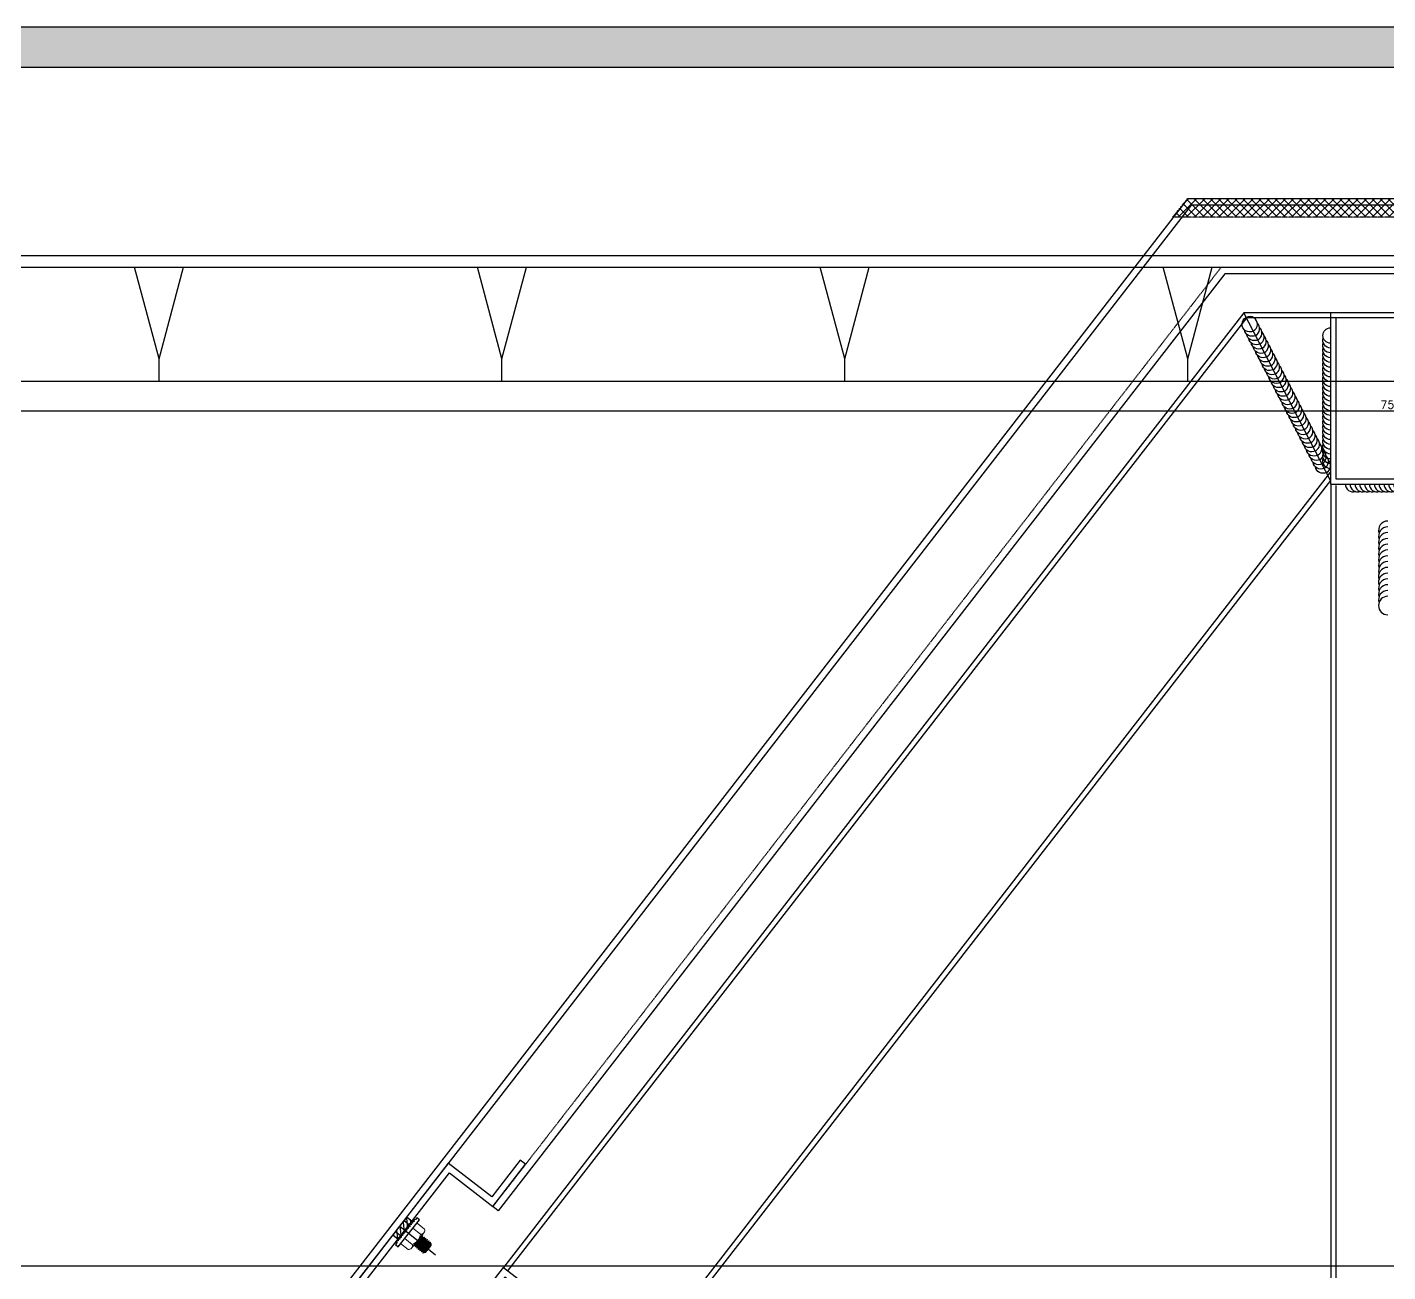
# Model space of a CAD drawing. Extents: x -3378 to 102197, y -3799 to 48702.
# Drawn here: x 88279 to 88874, y 24254 to 24798 of the extents above; entities that cross this region are included whole.
import ezdxf

# ---------------------------------------------------------------- set-up
doc = ezdxf.new("R2010")
doc.units = 0
doc.linetypes.add('CENTER', pattern=[2, 1.25, -0.25, 0.25, -0.25])
doc.linetypes.add('HIDDEN', pattern=[0.375, 0.25, -0.125])
for name, color, linetype in [('11', 11, 'Continuous'), ('24WELD', 55, 'Continuous'), ('3', 3, 'Continuous'), ('4', 4, 'Continuous'), ('6', 6, 'Continuous'), ('BCM-DIM', 54, 'Continuous'), ('BCM-EXT', 2, 'Continuous'), ('BCM-SIL', 8, 'Continuous'), ('GM_ANNO_DIMS', 4, 'Continuous'), ('GM_SECT_15', 15, 'Continuous'), ('GM_STEL_PRIM', 3, 'Continuous'), ('中心線 CENTER', 6, 'CENTER'), ('結構體 STRUCTURAL', 154, 'Continuous'), ('螺絲、螺栓', 4, 'Continuous'), ('視覺模型鋁擠型暫替', 4, 'Continuous'), ('金屬面材 METAL PANEL', 2, 'Continuous')]:
    doc.layers.add(name, color=color, linetype=linetype)
doc.layers.add('12', color=3, linetype='Continuous', lineweight=9)
doc.layers.add('不顯示', color=254, linetype='Continuous', plot=False)
doc.styles.add('DIM', font='simplex.shx', dxfattribs={"bigfont": 'chineset.shx'})

# ---------------------------------------------------------------- blocks, each defined once
blk = doc.blocks.new('室內地板')
at = {"layer": '結構體 STRUCTURAL'}
h = blk.add_hatch(dxfattribs=at)
h.set_pattern_fill('AR-HBONE', color=256, scale=0.1)
h.set_pattern_definition([(45, (-52753.211, -90985.298), (0, 14.3684098), [30.48, -10.16]), (135, (-52746.026, -90978.114), (1e-15, 14.3684098), [30.48, -10.16])])
h.paths.add_polyline_path([(0, 0), (0, -17.5), (11600, -17.5), (11600, 0)])
blk.add_lwpolyline([(0, 0), (0, -17.5), (11600, -17.5), (11600, 0)], close=True, dxfattribs=at)
blk = doc.blocks.new('*U753')
at = {"layer": 'GM_STEL_PRIM'}
for p, q in [((0, -15), (-10.72, 25)), ((0, -15), (10.72, 25)), ((0, -25), (0, -15))]:
    blk.add_line(p, q, dxfattribs=at)
blk = doc.blocks.new('*U754')
at = {"layer": 'GM_ANNO_DIMS', "color": 0, "linetype": 'ByBlock', "lineweight": -2}
for p in [(2250, 0), (2400, 0), (2550, 0), (2700, 0)]:
    blk.add_blockref('*U753', p, dxfattribs=at)
blk = doc.blocks.new('75x75x2.3t')
at = {"layer": 'GM_SECT_15'}
for points in [[(0, -75), (75, -75), (75, 0), (0, 0)], [(2.3, -72.7), (72.7, -72.7), (72.7, -2.3), (2.3, -2.3)]]:
    blk.add_lwpolyline(points, close=True, dxfattribs=at)
at = {"layer": '不顯示', "linetype": 'Continuous', "insert": (21.79, -38.48), "char_height": 3.5, "attachment_point": 1, "style": 'DIM'}
blk.add_mtext_dynamic_manual_height_columns('75x75x2.3t', width=3.4858, gutter_width=17.5, heights=[0], dxfattribs=at)
blk = doc.blocks.new('A$C19b21843')
at = {"layer": '11'}
blk.add_lwpolyline([(3.5, 4), (3, 3.5), (3.5, 3), (3, 2.5), (3.5, 2), (3, 1.5), (3.5, 1), (3.5, 0), (5, 0), (5, 15), (3.5, 15), (3.5, 14), (3, 13.5), (3.5, 13), (3, 12.5), (3.5, 12), (3, 11.5), (3.5, 11), (3, 10.5), (3.5, 10), (3, 9.5), (3.5, 9), (3, 8.5), (3.5, 8), (3, 7.5), (3.5, 7), (3, 6.5), (3.5, 6), (3, 5.5), (3.5, 5), (3, 4.5)], close=True, dxfattribs=at)
at = {"layer": '12'}
for p, q in [((5, 13.25), (9.17, 13.25)), ((9.17, 10.37), (5, 10.37)), ((10, 11.81), (10, 3.19)), ((10, 10.03), (10.19, 10.03)), ((10.46, 10.5), (10.89, 4.57)), ((10.73, 10.03), (11.06, 10.03)), ((11.34, 10.5), (11.77, 4.57)), ((11.61, 10.03), (11.94, 10.03)), ((12.21, 10.5), (12.64, 4.57)), ((12.48, 10.03), (12.81, 10.03)), ((13.09, 10.5), (13.52, 4.57)), ((13.36, 10.03), (13.69, 10.03)), ((13.96, 10.5), (14.39, 4.57)), ((14.23, 10.03), (14.56, 10.03)), ((14.84, 10.5), (15.27, 4.57)), ((9.17, 4.63), (5, 4.63)), ((9.17, 1.75), (5, 1.75)), ((10, 4.95), (10.02, 4.57)), ((10.62, 4.97), (10.25, 4.97)), ((11.5, 4.97), (11.13, 4.97)), ((12.38, 4.97), (12, 4.97)), ((13.25, 4.97), (12.88, 4.97)), ((14.12, 4.97), (13.75, 4.97)), ((15, 4.97), (14.63, 4.97))]:
    blk.add_line(p, q, dxfattribs=at)
for points in [[(10, 4.59), (10.02, 4.57), (10.25, 4.97), (10, 8.4)], [(15.11, 10.03), (15.47, 10.03), (15.47, 5.41)], [(15.47, 10.03), (16, 9.5), (16, 5.5), (15.5, 5)]]:
    blk.add_lwpolyline(points, dxfattribs=at)
for points in [[(10.73, 10.03), (10.46, 10.5), (10.19, 10.03), (10.62, 4.97), (10.89, 4.57), (11.13, 4.97)], [(11.61, 10.03), (11.34, 10.5), (11.06, 10.03), (11.5, 4.97), (11.77, 4.57), (12, 4.97)], [(12.48, 10.03), (12.21, 10.5), (11.94, 10.03), (12.38, 4.97), (12.64, 4.57), (12.88, 4.97)], [(13.36, 10.03), (13.09, 10.5), (12.81, 10.03), (13.25, 4.97), (13.52, 4.57), (13.75, 4.97)], [(14.23, 10.03), (13.96, 10.5), (13.69, 10.03), (14.12, 4.97), (14.39, 4.57), (14.63, 4.97)], [(15.11, 10.03), (14.84, 10.5), (14.56, 10.03), (15, 4.97), (15.27, 4.57), (15.5, 4.97)]]:
    blk.add_lwpolyline(points, close=True, dxfattribs=at)
for centre, radius, start, end in [((8.34, 11.81), 1.66, 300, 60), ((4.63, 7.5), 5.37, 327.68598, 32.31401), ((8.34, 3.19), 1.66, 300, 60)]:
    blk.add_arc(centre, radius, start, end, dxfattribs=at)
at = {"layer": '3'}
for p, q in [((0, 12.01), (3.25, 8.75)), ((1.77, 12.5), (3.38, 10.88)), ((3, 10.5), (0, 10.5)), ((0, 9.74), (3.12, 6.62)), ((0, 7.48), (3.49, 3.99)), ((0, 5.22), (2.72, 2.5)), ((0, 4.5), (3, 4.5)), ((0, 2.96), (0.46, 2.5))]:
    blk.add_line(p, q, dxfattribs=at)
at = {"layer": '4'}
blk.add_line((0, 7.5), (20, 7.5), dxfattribs=at)
at = {"layer": '6'}
blk.add_lwpolyline([(0, 12.5), (3, 12.5), (3.5, 12), (3, 11.5), (3.5, 11), (3, 10.5), (3.5, 10), (3, 9.5), (3.5, 9), (3, 8.5), (3.5, 8), (3, 7.5), (3.5, 7), (3, 6.5), (3.5, 6), (3, 5.5), (3.5, 5), (3, 4.5), (3.5, 4), (3, 3.5), (3.5, 3), (3, 2.5), (0, 2.5)], close=True, dxfattribs=at)
blk = doc.blocks.new('*U416')
for centre, end in [((-0.21, -6.5), 16.35291), ((-0.13, -4), 88.14306), ((-0.45, -13.99), 16.35291), ((-0.37, -11.49), 16.35291), ((-0.29, -9), 16.35291), ((-0.7, -21.49), 16.35291), ((-0.62, -18.99), 16.35291), ((-0.53, -16.49), 16.35291), ((-0.94, -28.98), 16.35291), ((-0.86, -26.49), 16.35291), ((-0.78, -23.99), 16.35291), ((-1.1, -33.98), 16.35291), ((-1.02, -31.48), 16.35291), ((-1.34, -41.48), 16.35291), ((-1.26, -38.98), 16.35291), ((-1.18, -36.48), 16.35291), ((-1.59, -48.97), 16.35291), ((-1.51, -46.48), 16.35291), ((-1.43, -43.98), 16.35291), ((-1.83, -56.47), 16.35291), ((-1.75, -53.97), 16.35291), ((-1.67, -51.47), 16.35291), ((-2.07, -63.97), 16.35291), ((-1.99, -61.47), 16.35291), ((-1.91, -58.97), 16.35291), ((-2.24, -68.96), 16.35291), ((-2.15, -66.47), 16.35291)]:
    blk.add_arc(centre, 4, 268.14306, end)
blk = doc.blocks.new('*U417')
for centre, end in [((-68.96, 2.24), 286.35291), ((-66.47, 2.15), 286.35291), ((-63.97, 2.07), 286.35291), ((-61.47, 1.99), 286.35291), ((-58.97, 1.91), 286.35291), ((-56.47, 1.83), 286.35291), ((-53.97, 1.75), 286.35291), ((-51.47, 1.67), 286.35291), ((-48.97, 1.59), 286.35291), ((-46.48, 1.51), 286.35291), ((-43.98, 1.43), 286.35291), ((-41.48, 1.34), 286.35291), ((-38.98, 1.26), 286.35291), ((-36.48, 1.18), 286.35291), ((-33.98, 1.1), 286.35291), ((-31.48, 1.02), 286.35291), ((-28.98, 0.94), 286.35291), ((-26.49, 0.86), 286.35291), ((-23.99, 0.78), 286.35291), ((-21.49, 0.7), 286.35291), ((-18.99, 0.62), 286.35291), ((-16.49, 0.53), 286.35291), ((-13.99, 0.45), 286.35291), ((-11.49, 0.37), 286.35291), ((-9, 0.29), 286.35291), ((-6.5, 0.21), 286.35291), ((-4, 0.13), 358.14306)]:
    blk.add_arc(centre, 4, 178.14306, end)
blk = doc.blocks.new('*U419')
for centre, end in [((-76.76, 39.88), 260.75881), ((-74.54, 38.72), 260.75881), ((-72.32, 37.57), 260.75881), ((-70.11, 36.42), 260.75881), ((-67.89, 35.27), 260.75881), ((-65.67, 34.11), 260.75881), ((-63.45, 32.96), 260.75881), ((-61.23, 31.81), 260.75881), ((-59.01, 30.66), 260.75881), ((-56.79, 29.5), 260.75881), ((-54.58, 28.35), 260.75881), ((-52.36, 27.2), 260.75881), ((-50.14, 26.05), 260.75881), ((-47.92, 24.89), 260.75881), ((-45.7, 23.74), 260.75881), ((-43.48, 22.59), 260.75881), ((-41.26, 21.44), 260.75881), ((-39.05, 20.28), 260.75881), ((-36.83, 19.13), 260.75881), ((-34.61, 17.98), 260.75881), ((-32.39, 16.83), 260.75881), ((-30.17, 15.67), 260.75881), ((-27.95, 14.52), 260.75881), ((-25.73, 13.37), 260.75881), ((-23.52, 12.22), 260.75881), ((-21.3, 11.06), 260.75881), ((-19.08, 9.91), 260.75881), ((-16.86, 8.76), 260.75881), ((-14.64, 7.61), 260.75881), ((-12.42, 6.45), 260.75881), ((-10.21, 5.3), 260.75881), ((-7.99, 4.15), 260.75881), ((-5.77, 3), 260.75881), ((-3.55, 1.84), 332.54896)]:
    blk.add_arc(centre, 4, 152.54896, end)
blk = doc.blocks.new('*U420')
for centre, end in [((-76.76, 39.88), 260.75881), ((-74.54, 38.72), 260.75881), ((-72.32, 37.57), 260.75881), ((-70.11, 36.42), 260.75881), ((-67.89, 35.27), 260.75881), ((-65.67, 34.11), 260.75881), ((-63.45, 32.96), 260.75881), ((-61.23, 31.81), 260.75881), ((-59.01, 30.66), 260.75881), ((-56.79, 29.5), 260.75881), ((-54.58, 28.35), 260.75881), ((-52.36, 27.2), 260.75881), ((-50.14, 26.05), 260.75881), ((-47.92, 24.89), 260.75881), ((-45.7, 23.74), 260.75881), ((-43.48, 22.59), 260.75881), ((-41.26, 21.44), 260.75881), ((-39.05, 20.28), 260.75881), ((-36.83, 19.13), 260.75881), ((-34.61, 17.98), 260.75881), ((-32.39, 16.83), 260.75881), ((-30.17, 15.67), 260.75881), ((-27.95, 14.52), 260.75881), ((-25.73, 13.37), 260.75881), ((-23.52, 12.22), 260.75881), ((-21.3, 11.06), 260.75881), ((-19.08, 9.91), 260.75881), ((-16.86, 8.76), 260.75881), ((-14.64, 7.61), 260.75881), ((-12.42, 6.45), 260.75881), ((-10.21, 5.3), 260.75881), ((-7.99, 4.15), 260.75881), ((-5.77, 3), 260.75881), ((-3.55, 1.84), 332.54896)]:
    blk.add_arc(centre, 4, 152.54896, end)
blk = doc.blocks.new('*U452')
for centre, end in [((4, -0.13), 178.14306), ((6.5, -0.21), 106.35291), ((9, -0.29), 106.35291), ((11.49, -0.37), 106.35291), ((13.99, -0.45), 106.35291), ((16.49, -0.53), 106.35291), ((18.99, -0.62), 106.35291), ((21.49, -0.7), 106.35291), ((23.99, -0.78), 106.35291), ((26.49, -0.86), 106.35291), ((28.98, -0.94), 106.35291), ((31.48, -1.02), 106.35291), ((33.98, -1.1), 106.35291), ((36.48, -1.18), 106.35291)]:
    blk.add_arc(centre, 4, 358.14306, end)

msp = doc.modelspace()

# ---------------------------------------------------------------- hatches: boundary and pattern name
at = {"layer": 'BCM-SIL'}
h = msp.add_hatch(dxfattribs=at)
h.set_pattern_fill('ANSI37', color=256, scale=20, angle=-180)
h.set_pattern_definition([(225, (826.014, -991934.3894), (1.767766953, -1.767766953), []), (315, (826.014, -991934.3894), (1.767766953, 1.767766953), [])])
h.paths.add_polyline_path([(88958.221, 24714.979), (88780.121, 24714.979), (88786.711, 24723.181), (88958.221, 24723.181)])

# ---------------------------------------------------------------- linework, layer by layer
at = {"layer": 'BCM-EXT', "color": 8, "linetype": 'HIDDEN'}
for p, q in [((88801.411, 24693.181, 0), (88482.762, 24282.236, 0)), ((88801.411, 24693.181), (88887.824, 24693.181))]:
    msp.add_line(p, q, dxfattribs=at)
at = {"layer": 'BCM-EXT', "linetype": 'Continuous'}
for p, q in [((88891.027, 24690.181), (88802.881, 24690.181)), ((88485.101, 24280.357, 0), (88482.759, 24282.239, 0))]:
    msp.add_line(p, q, dxfattribs=at)
at = {"layer": 'BCM-SIL', "linetype": 'HIDDEN', "ltscale": 0.5, "elevation": 0}
msp.add_lwpolyline([(88958.221, 24714.979), (88780.121, 24714.979), (88786.711, 24723.181), (88958.221, 24723.181)], close=True, dxfattribs=at)
at = {"layer": 'GM_SECT_15'}
for p, q in [((88811.227, 24673.202, 0), (88487.375, 24255.546, 0)), ((88812.524, 24671.12, 0), (88489.176, 24254.116, 0)), ((88874.221, 24673.202), (88811.227, 24673.202)), ((88849.24, 24599.83, 0), (88811.227, 24673.202)), ((88874.221, 24670.902), (88812.354, 24670.902)), ((88849.24, 24603.583, 0), (88544.938, 24211.141, 0)), ((88849.24, 24599.83, 0), (88545.856, 24208.572, 0)), ((88849.249, 24598.19, 0), (88849.249, 24007.786, 0)), ((88849.25, 24597.66, 0), (88849.25, 24007.785, 0)), ((88851.55, 24597.66, 0), (88851.55, 24010.365, 0))]:
    msp.add_line(p, q, dxfattribs=at)
at = {"layer": 'GM_SECT_15', "elevation": 0}
msp.add_lwpolyline([(88443.416, 24198.56), (88487.375, 24255.546), (88546.759, 24209.737), (88536.657, 24196.642), (88534.281, 24198.475), (88542.551, 24209.194), (88487.918, 24251.338), (88445.791, 24196.727)], dxfattribs=at)
at = {"layer": 'GM_STEL_PRIM', "elevation": 0}
msp.add_lwpolyline([(97765.704, 24698.085), (86065.701, 24698.085), (86065.701, 24693.085), (97765.704, 24693.085)], close=True, dxfattribs=at)
at = {"layer": '中心線 CENTER', "ltscale": 15}
msp.add_line((101018.781, 24798.085, 0), (82488.036, 24798.085, 0), dxfattribs=at)
at = {"layer": '結構體 STRUCTURAL'}
for p, q in [((90754.403, 24643.085, 0), (86461.701, 24643.085, 0)), ((90754.403, 24630.085, 0), (86461.701, 24630.085, 0)), ((90754.403, 24256.085, 0), (86461.701, 24256.085, 0))]:
    msp.add_line(p, q, dxfattribs=at)
at = {"layer": '金屬面材 METAL PANEL'}
for p, q in [((88786.711, 24723.181, 0), (88396.236, 24219.606, 0)), ((88788.181, 24720.181, 0), (88398.607, 24217.767, 0)), ((88802.881, 24690.181, 0), (88485.101, 24280.357, 0))]:
    msp.add_line(p, q, dxfattribs=at)
msp.add_lwpolyline([(88786.711, 24723.181), (88958.221, 24723.181), (88958.221, 24720.181), (88788.149, 24720.181)], dxfattribs=at)
at = {"layer": '金屬面材 METAL PANEL', "linetype": 'Continuous', "elevation": 0}
msp.add_lwpolyline([(88446.251, 24230.256), (88424.912, 24246.8), (88463.792, 24296.944), (88482.759, 24282.239), (88497.07, 24300.697), (88494.699, 24302.535), (88482.226, 24286.448), (88463.259, 24301.153), (88420.703, 24246.267), (88444.413, 24227.885), (88446.251, 24230.256)], dxfattribs=at)

# ---------------------------------------------------------------- block references
at = {"layer": '24WELD'}
for name, p, xscale, yscale, zscale, rotation in [('*U420', (88812.299, 24671.133, 0), 0.8437500000000008, 0.8437500000000008, 0.8437500000000008, 144.8385346155062), ('*U419', (88812.299, 24671.133, 0), -0.843750000000001, 0.8437500000000008, 0.8437500000000008, 269.9364473952143), ('*U417', (88849.223, 24666.606, 0), -0.8437500000000008, 0.8437500000000008, 0.8437500000000008, 268.1430628016458), ('*U416', (88917.234, 24598.214, 0), 0.8437500000000009, 0.8437500000000009, 0.8437500000000009, 271.8569371983542), ('*U452', (88874.249, 24541.049), 1.012499999999998, 1.012499999999998, 1.012499999999998, 91.85693719835427)]:
    msp.add_blockref(name, p, dxfattribs=dict(at, xscale=xscale, yscale=yscale, zscale=zscale, rotation=rotation))
at = {"layer": 'BCM-DIM', "rotation": 321.2138251589435}
msp.add_blockref('A$C19b21843', (88437.383, 24267.779, 0), dxfattribs=at)
at = {"layer": 'GM_ANNO_DIMS'}
msp.add_blockref('*U754', (86086.701, 24668.085, 0), dxfattribs=at)
at = {"layer": '螺絲、螺栓'}
msp.add_blockref('室內地板', (86011.701, 24798.085, 0), dxfattribs=at)
at = {"layer": '視覺模型鋁擠型暫替', "linetype": 'Continuous', "rotation": 359.9999972778685}
msp.add_blockref('75x75x2.3t', (88849.24, 24673.19, 0), dxfattribs=at)

doc.saveas('drawing.dxf')
